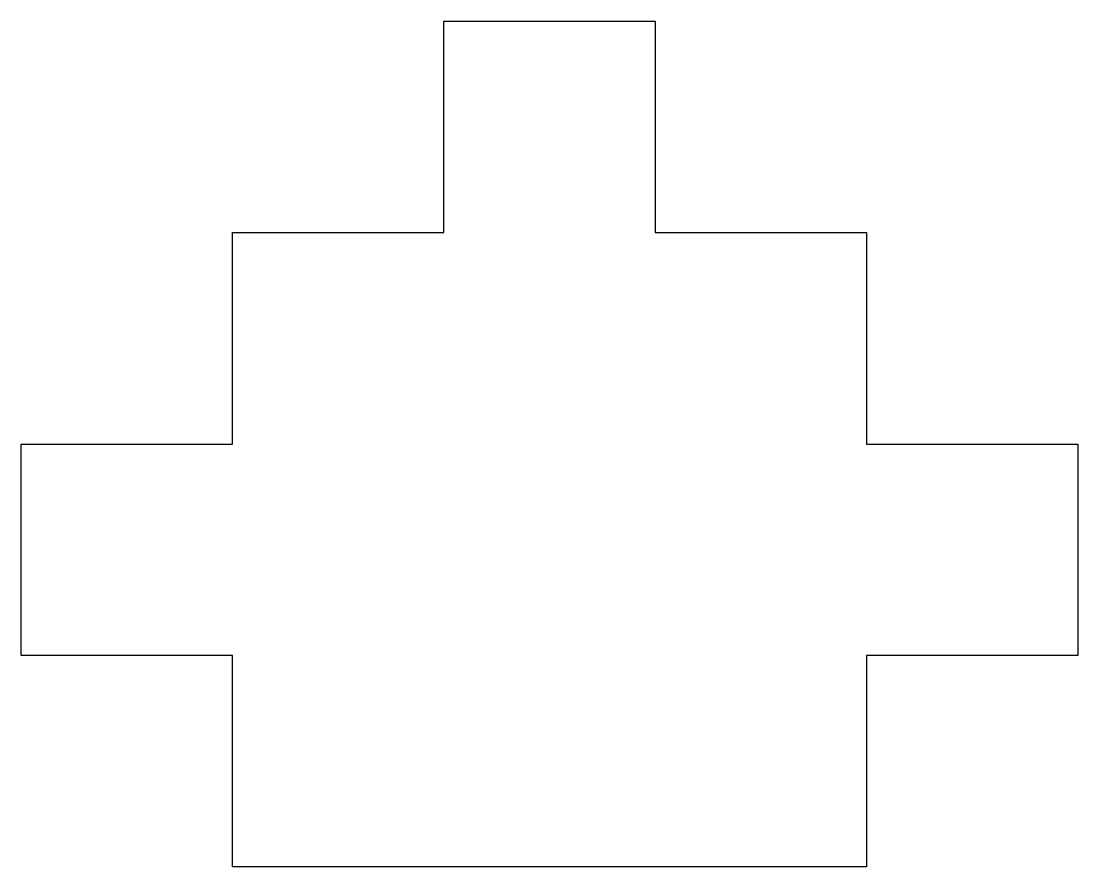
# Model space of a CAD drawing. Header units: metres. Extents: x -1 to 4, y 0 to 4.
import ezdxf

# ---------------------------------------------------------------- set-up
doc = ezdxf.new("R2010")
doc.units = ezdxf.units.M
doc.layers.get('0').update_dxf_attribs({"lineweight": 25, "true_color": 0xffffff})

msp = doc.modelspace()

# ---------------------------------------------------------------- linework, layer by layer
for p, q in [((1, 3), (1, 4)), ((1, 4), (2, 4)), ((2, 4), (2, 3)), ((0, 2), (0, 3)), ((0, 3), (1, 3)), ((2, 3), (3, 3)), ((3, 3), (3, 2)), ((-1, 1), (-1, 2)), ((-1, 2), (0, 2)), ((3, 2), (4, 2)), ((4, 2), (4, 1)), ((0, 1), (-1, 1)), ((0, 0), (0, 1)), ((4, 1), (3, 1)), ((3, 1), (3, 0)), ((3, 0), (0, 0))]:
    msp.add_line(p, q)

doc.saveas('drawing.dxf')
